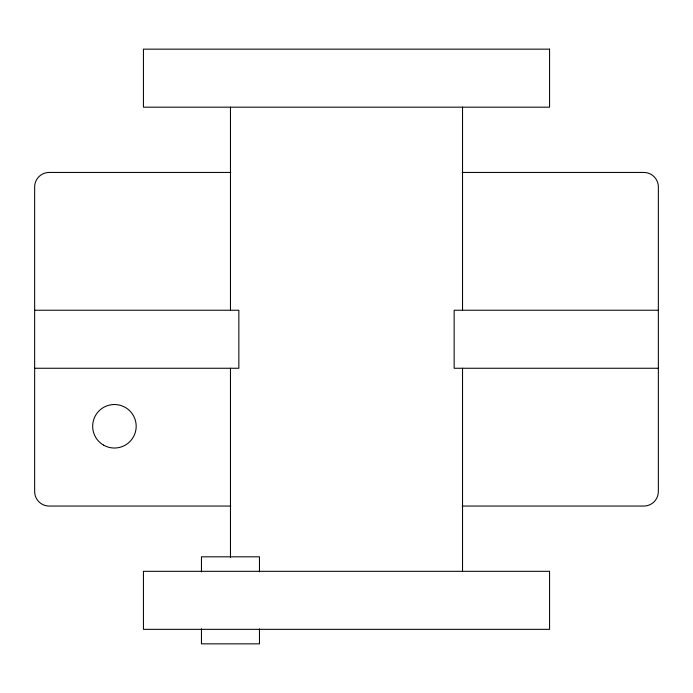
<?xml version="1.0" encoding="UTF-8"?>
<svg xmlns="http://www.w3.org/2000/svg" width="693" height="693" viewBox="0 0 693 693"><rect width="100%" height="100%" fill="white"/><g stroke="black" fill="none" stroke-linecap="round" stroke-linejoin="round"><path stroke-width="1.04" d="M230.769 172.444L49.151 172.444A14.501 14.501 0 0 0 34.65 186.945L34.65 491.545A14.501 14.501 0 0 0 49.151 506.055L230.769 506.055M462.231 172.444L643.849 172.444A14.501 14.501 0 0 1 658.35 186.945L658.35 491.545A14.501 14.501 0 0 1 643.849 506.055L462.231 506.055M34.65 310.239L238.851 310.239L238.851 368.26L34.65 368.26M658.35 310.239L454.149 310.239L454.149 368.26L658.35 368.26M462.534 107.172L462.534 310.239M462.534 368.26L462.534 571.318M259.468 571.864L259.468 556.817L201.455 556.817L201.455 571.864M259.468 628.802L259.468 643.849L201.455 643.849L201.455 628.802M230.466 107.172L230.466 310.239M230.466 368.26L230.466 557.285M549.566 49.151L143.434 49.151L143.434 107.172L549.566 107.172L549.566 49.151M549.566 571.318L143.434 571.318L143.434 629.339L549.566 629.339L549.566 571.318M103.543 445.114A21.76 21.76 0 0 0 136.183 426.273A21.76 21.76 0 0 0 103.543 407.432A21.76 21.76 0 0 0 103.543 445.114"/></g></svg>
